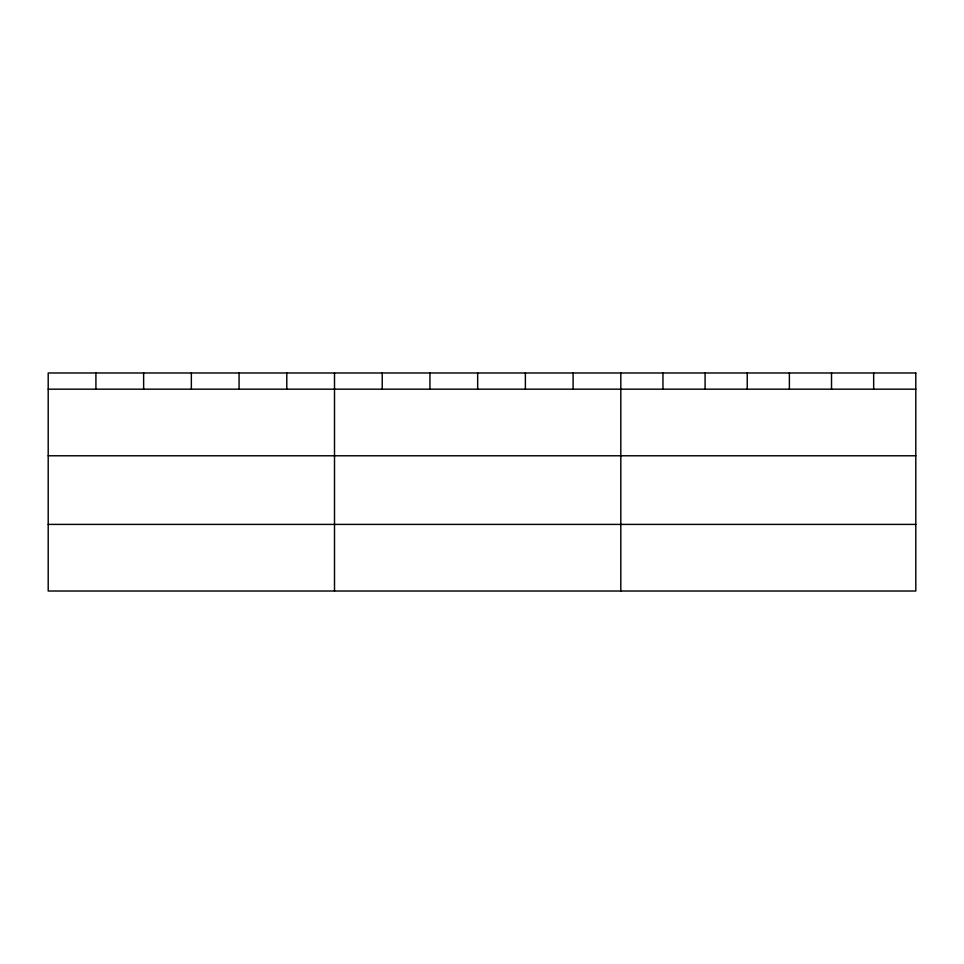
<?xml version="1.0" encoding="UTF-8"?>
<svg xmlns="http://www.w3.org/2000/svg" width="964" height="964" viewBox="0 0 964 964"><rect width="100%" height="100%" fill="white"/><g stroke="black" fill="none" stroke-linecap="round" stroke-linejoin="round"><path stroke-width="1.45" d="M48.2 389.179L915.8 389.179M48.2 455.779L915.8 455.779M48.2 524.404L915.8 524.404M873.661 372.984L873.661 389.179M831.522 372.984L831.522 389.179M789.383 372.984L789.383 389.179M747.233 372.984L747.233 389.179M705.094 372.984L705.094 389.179M662.955 372.984L662.955 389.179M620.816 372.984L620.816 591.016M573.098 372.984L573.098 389.179M525.38 372.984L525.38 389.179M477.662 372.984L477.662 389.179M429.944 372.984L429.944 389.179M382.226 372.984L382.226 389.179M334.508 372.984L334.508 591.016M286.79 372.984L286.79 389.179M239.072 372.984L239.072 389.179M191.354 372.984L191.354 389.179M143.636 372.984L143.636 389.179M95.918 372.984L95.918 389.179M915.8 372.984L48.2 372.984L48.2 591.016L915.8 591.016L915.8 372.984"/></g></svg>
